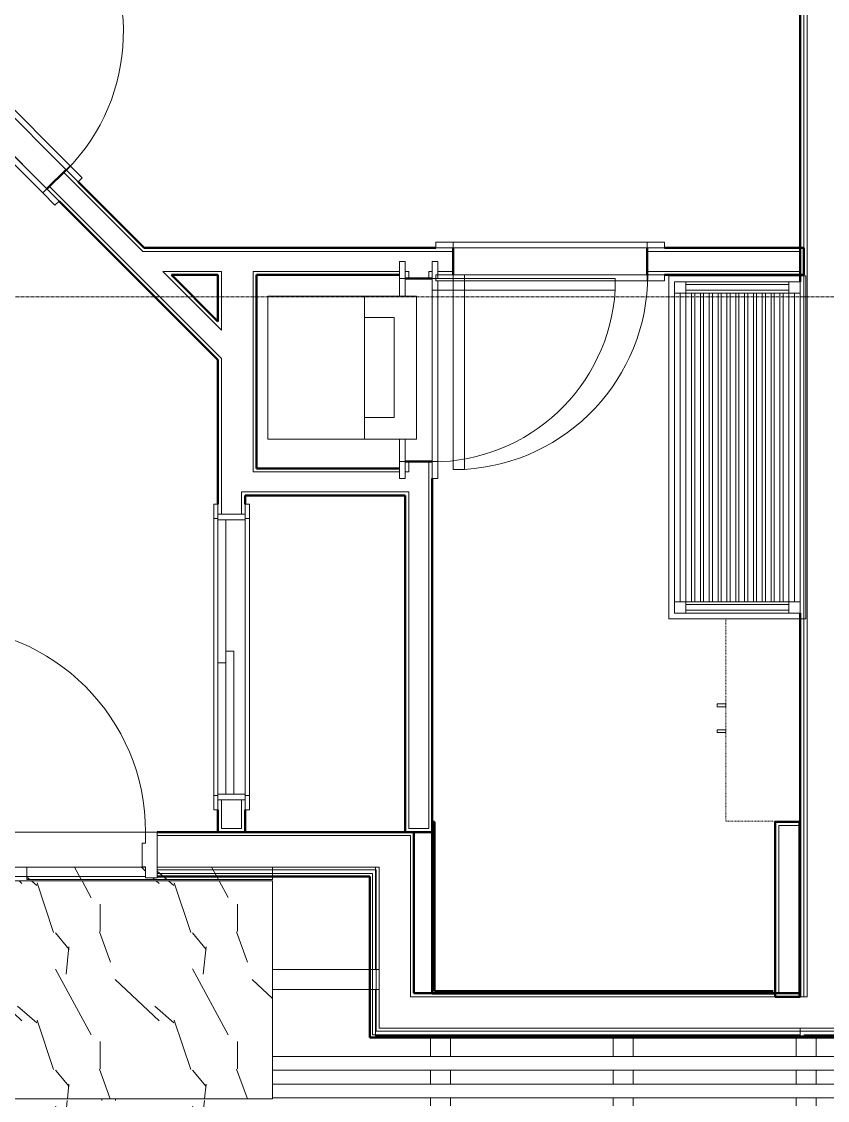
# Model space of a CAD drawing. Header units: inches. Extents: x -4235 to -464, y 9767 to 12359.
# Drawn here: x -3479.2 to -3338.2, y 11706.6 to 11895.4 of the extents above; entities that cross this region are included whole.
import ezdxf

# ---------------------------------------------------------------- set-up
doc = ezdxf.new("R2010")
doc.units = ezdxf.units.IN
doc.header["$MEASUREMENT"] = 0
doc.linetypes.add('Dash', pattern=[0.25, 0.125, -0.125])
doc.linetypes.add('Grid Line 1_2_', pattern=[0.875, 0.5, -0.125, 0.125, -0.125])
for name, color, linetype, lineweight in [('0-1', 7, 'Continuous', 5), ('0-2', 10, 'Continuous', 9), ('A-CLNG-1', 254, 'Continuous', 9), ('A-CLNG-2', 10, 'Continuous', 9), ('A-CLNG-PATT-1', 253, 'Continuous', 13), ('A-DOOR-1', 10, 'Continuous', 9), ('A-DOOR-2', 50, 'Continuous', 20), ('A-DOOR-FRAM-1', 10, 'Continuous', 9), ('A-DOOR-FRAM-2', 50, 'Continuous', 20), ('A-FLOR-3', 192, 'Continuous', 9), ('A-WALL-1', 7, 'Continuous', 50), ('A-WALL-2', 250, 'Continuous', 13), ('A-WALL-3', 10, 'Continuous', 9), ('A-WALL-4', 254, 'Continuous', 9), ('I-WALL-1', 7, 'Continuous', 50), ('I-WALL-2', 10, 'Continuous', 9), ('I-WALL-3', 254, 'Continuous', 9), ('P-PIPE-1', 10, 'Continuous', 9), ('P-SANR-FIXT-1', 10, 'Continuous', 9), ('Q-CASE-1', 254, 'Continuous', 9), ('Q-CASE-2', 10, 'Continuous', 9), ('Q-CASE-3', 254, 'Dash', 9), ('Q-CASE-4', 10, 'Dash', 9), ('S-BEAM', 12, 'Continuous', 9), ('S-GRID-1', 1, 'Grid Line 1_2_', 9)]:
    doc.layers.add(name, color=color, linetype=linetype, lineweight=lineweight)

# ---------------------------------------------------------------- blocks, each defined once
blk = doc.blocks.new('Stacked Washer and Dryer - 26_x25_ - Private-1372850-BACKGROUND - RCP - 2ND FLOOR')
at = {"layer": 'P-SANR-FIXT-1'}
for p, q in [((26, 12.5), (0, 12.5)), ((0, -12.5), (0, 12.5)), ((16.90625, -12.5), (16.90625, 12.5)), ((26, 12.5), (26, -12.5)), ((22.09375, 8.75), (16.90625, 8.75)), ((22.09375, -8.75), (22.09375, 8.75)), ((16.90625, -8.75), (22.09375, -8.75)), ((0, -12.5), (26, -12.5))]:
    blk.add_line(p, q, dxfattribs=at)
blk = doc.blocks.new('SWING - SINGLE - FLUSH - 2-10 x 6-8 - PRIVACY-3199405-BACKGROUND - RCP - 2ND FLOOR')
at = {"layer": 'A-DOOR-1'}
blk.add_arc((17, -2.37), 34.07, 180, 266.6343, dxfattribs=at)
at = {"layer": 'A-DOOR-2'}
for p, q in [((15, -2.37), (15, -36.38)), ((17, -2.37), (15, -2.37)), ((17, -2.37), (17, -36.38)), ((17, -36.38), (15, -36.38))]:
    blk.add_line(p, q, dxfattribs=at)
at = {"layer": 'A-DOOR-FRAM-1'}
for p, q in [((-17, 3.38), (-20, 3.38)), ((-20, 3.38), (-20, 2.38)), ((-20, 2.38), (-17, 2.38)), ((17, 3.38), (-17, 3.38)), ((-17, 3.38), (-17, 2.38)), ((-17, 2.38), (17, 2.38)), ((20, 3.38), (17, 3.38)), ((17, 3.38), (17, 2.38)), ((17, 2.38), (20, 2.38)), ((20, 3.38), (20, 2.38)), ((-17, -2.37), (-20, -2.37)), ((-20, -3.37), (-20, -2.37)), ((-20, -3.37), (-17, -3.37)), ((17, -2.37), (-17, -2.37)), ((-17, -3.37), (-17, -2.37)), ((-17, -3.37), (17, -3.37)), ((20, -2.37), (17, -2.37)), ((17, -3.37), (17, -2.37)), ((17, -3.37), (20, -3.37)), ((20, -3.37), (20, -2.37))]:
    blk.add_line(p, q, dxfattribs=at)
blk = doc.blocks.new('SLIDING - FLUSH - 4-0 x 6-8-3203583-BACKGROUND - RCP - 2ND FLOOR')
at = {"layer": 'A-DOOR-1'}
for p, q in [((-26.75, 2.5), (-26.75, 3.25)), ((-24.25, 3.25), (-26.75, 3.25)), ((-26.75, 2.5), (-24.25, 2.5)), ((24.25, 3.25), (-24.25, 3.25)), ((-24.25, 3.25), (-24.25, 2.5)), ((24.25, 2.5), (24.25, 3.25)), ((24.25, 3.25), (26.75, 3.25)), ((26.75, 2.5), (24.25, 2.5)), ((26.75, 3.25), (26.75, 2.5)), ((24, 0.5), (-1, 0.5)), ((-1, 0.5), (-1, -0.88)), ((24, 0.5), (24, -0.88)), ((1, -0.88), (-24, -0.88)), ((-24, -0.88), (-24, -2.25)), ((-1, -0.88), (24, -0.88)), ((1, -0.88), (1, -2.25)), ((-26.75, -3), (-26.75, -2.25)), ((-24.25, -2.25), (-26.75, -2.25)), ((-26.75, -3), (-24.25, -3)), ((-24.25, -2.25), (-24.25, -3)), ((-24.25, -3), (24.25, -3)), ((-24, -2.25), (1, -2.25)), ((24.25, -2.25), (26.75, -2.25)), ((24.25, -3), (24.25, -2.25)), ((26.75, -3), (24.25, -3)), ((26.75, -2.25), (26.75, -3))]:
    blk.add_line(p, q, dxfattribs=at)
at = {"layer": 'A-DOOR-FRAM-1'}
for p, q in [((-25, -2.25), (-25, 2.5)), ((-24, 2.5), (-25, 2.5)), ((24, 2.5), (-24, 2.5)), ((-24, 2.5), (-24, -2.25)), ((24, -2.25), (24, 2.5)), ((24, 2.5), (25, 2.5)), ((25, 2.5), (25, -2.25)), ((-25, -2.25), (-24, -2.25)), ((1, -2.25), (24, -2.25)), ((25, -2.25), (24, -2.25))]:
    blk.add_line(p, q, dxfattribs=at)
blk = doc.blocks.new('SWING - SINGLE - FLUSH - 2-10 x 6-8 - PRIVACY-3199407-BACKGROUND - RCP - 2ND FLOOR')
at = {"layer": 'A-DOOR-1'}
blk.add_arc((17, 2.37), 34.07, 93.3657, 180, dxfattribs=at)
at = {"layer": 'A-DOOR-2'}
for p, q in [((15, 2.37), (15, 36.38)), ((17, 36.38), (15, 36.38)), ((17, 2.37), (17, 36.38)), ((17, 2.37), (15, 2.37))]:
    blk.add_line(p, q, dxfattribs=at)
at = {"layer": 'A-DOOR-FRAM-1'}
for p, q in [((-17, 3.37), (-20, 3.37)), ((-20, 2.37), (-20, 3.37)), ((-20, 2.37), (-17, 2.37)), ((17, 3.37), (-17, 3.37)), ((-17, 2.37), (-17, 3.37)), ((-17, 2.37), (17, 2.37)), ((20, 3.37), (17, 3.37)), ((17, 2.37), (17, 3.37)), ((17, 2.37), (20, 2.37)), ((20, 2.37), (20, 3.37)), ((-17, -2.38), (-20, -2.38)), ((-20, -2.38), (-20, -3.38)), ((-20, -3.38), (-17, -3.38)), ((17, -2.38), (-17, -2.38)), ((-17, -2.38), (-17, -3.38)), ((-17, -3.38), (17, -3.38)), ((20, -2.38), (17, -2.38)), ((17, -2.38), (17, -3.38)), ((17, -3.38), (20, -3.38)), ((20, -2.38), (20, -3.38))]:
    blk.add_line(p, q, dxfattribs=at)
blk = doc.blocks.new('SWING - SINGLE - FLUSH - 2-8 x 6-8 - PASSAGE-V97-BACKGROUND - RCP - 2ND FLOOR')
at = {"layer": 'A-DOOR-1'}
blk.add_arc((16, -2.37), 32.07, 180, 266.4241, dxfattribs=at)
at = {"layer": 'A-DOOR-2'}
for p, q in [((14, -2.37), (14, -34.38)), ((16, -2.37), (14, -2.37)), ((16, -2.37), (16, -34.38)), ((16, -34.38), (14, -34.38))]:
    blk.add_line(p, q, dxfattribs=at)
at = {"layer": 'A-DOOR-FRAM-1'}
for p, q in [((-16, 3.38), (-19, 3.38)), ((-19, 3.38), (-19, 2.38)), ((-19, 2.38), (-16, 2.38)), ((-12.08, 3.38), (-16, 3.38)), ((-16, 3.38), (-16, 2.38)), ((-16, 2.38), (-12.08, 2.38)), ((16, 3.38), (12.92, 3.38)), ((12.92, 2.38), (16, 2.38)), ((19, 3.38), (16, 3.38)), ((16, 3.38), (16, 2.38)), ((16, 2.38), (19, 2.38)), ((19, 3.38), (19, 2.38)), ((-16, -2.37), (-19, -2.37)), ((-19, -3.37), (-19, -2.37)), ((-19, -3.37), (-16, -3.37)), ((16, -2.37), (-16, -2.37)), ((-16, -3.37), (-16, -2.37)), ((-16, -3.37), (15.63, -3.37)), ((19, -2.37), (16, -2.37)), ((16, -3.37), (16, -2.37)), ((16, -3.37), (19, -3.37)), ((19, -3.37), (19, -2.37))]:
    blk.add_line(p, q, dxfattribs=at)
blk = doc.blocks.new('Bath Vanity - Bath Vanity 60_-V82-BACKGROUND - RCP - 2ND FLOOR')
at = {"layer": 'Q-CASE-1'}
for p, q in [((-29.26, 0), (-29.26, 1)), ((30.74, 1), (30.74, 0)), ((30.74, 0), (-29.26, 0))]:
    blk.add_line(p, q, dxfattribs=at)
at = {"layer": 'Q-CASE-2'}
for p, q in [((-29.26, 1), (-29.26, 24)), ((-29.26, 24), (30.74, 24)), ((-28.26, 21), (-28.26, 23)), ((-28.26, 23), (-26.26, 23)), ((-26.26, 23), (27.74, 23)), ((-26.26, 23), (-26.26, 21)), ((27.74, 21), (27.74, 23)), ((27.74, 23), (29.74, 23)), ((29.74, 23), (29.74, 21)), ((30.74, 24), (30.74, 1)), ((-28.26, 21), (-28.26, 3)), ((-26.26, 21), (-28.26, 21)), ((-27.76, 21), (-27.76, 3)), ((-26.76, 21), (-26.76, 3)), ((-26.26, 22), (27.74, 22)), ((27.74, 21), (-26.26, 21)), ((-26.26, 21), (-26.26, 3)), ((27.74, 21), (27.74, 3)), ((29.74, 21), (27.74, 21)), ((28.24, 21), (28.24, 3)), ((29.24, 21), (29.24, 3)), ((29.74, 21), (29.74, 3)), ((-26.26, 20), (27.74, 20)), ((27.74, 19.45), (-26.26, 19.45)), ((-26.26, 18.45), (27.74, 18.45)), ((27.74, 17.91), (-26.26, 17.91)), ((-26.26, 16.91), (27.74, 16.91)), ((27.74, 16.36), (-26.26, 16.36)), ((-26.26, 15.36), (27.74, 15.36)), ((27.74, 14.82), (-26.26, 14.82)), ((-26.26, 13.82), (27.74, 13.82)), ((27.74, 13.27), (-26.26, 13.27)), ((-26.26, 12.27), (27.74, 12.27)), ((27.74, 11.73), (-26.26, 11.73)), ((-26.26, 10.73), (27.74, 10.73)), ((27.74, 10.18), (-26.26, 10.18)), ((-26.26, 9.18), (27.74, 9.18)), ((27.74, 8.64), (-26.26, 8.64)), ((-26.26, 7.64), (27.74, 7.64)), ((27.74, 7.09), (-26.26, 7.09)), ((-26.26, 6.09), (27.74, 6.09)), ((27.74, 5.55), (-26.26, 5.55)), ((-26.26, 4.55), (27.74, 4.55)), ((27.74, 4), (-26.26, 4)), ((-28.26, 1), (-28.26, 3)), ((-28.26, 3), (-26.26, 3)), ((-26.26, 3), (27.74, 3)), ((-26.26, 3), (-26.26, 1)), ((-26.26, 2), (27.74, 2)), ((27.74, 1), (27.74, 3)), ((27.74, 3), (29.74, 3)), ((29.74, 3), (29.74, 1)), ((-26.26, 1), (-28.26, 1)), ((-26.26, 1), (27.74, 1)), ((29.74, 1), (27.74, 1))]:
    blk.add_line(p, q, dxfattribs=at)
blk = doc.blocks.new('300 Series Wall Hung Cabinet_326 - 36_-V92-BACKGROUND - RCP - 2ND FLOOR')
at = {"layer": 'Q-CASE-2'}
for p, q in [((-2.01, 14.69), (-2.5, 14.69)), ((-2.5, 14.69), (-2.5, 13.19)), ((-2.01, 13.19), (-2.01, 14.69)), ((2.49, 14.69), (2, 14.69)), ((2, 14.69), (2, 13.19)), ((2.49, 13.19), (2.49, 14.69)), ((-2.5, 13.19), (-2.01, 13.19)), ((2, 13.19), (2.49, 13.19))]:
    blk.add_line(p, q, dxfattribs=at)
at = {"layer": 'Q-CASE-3'}
blk.add_line((17.37, 0.19), (-18, 0.19), dxfattribs=at)
at = {"layer": 'Q-CASE-4'}
for p, q in [((-18, 0.19), (-18, 13.19)), ((-18, 13.19), (17.37, 13.19))]:
    blk.add_line(p, q, dxfattribs=at)
blk = doc.blocks.new('CTR - 1st Phase - Unit Layouts_rvt-1-BACKGROUND - RCP - 2ND FLOOR')
at = {"layer": 'A-WALL-1'}
for p, q in [((-3474.79, 11866.1), (-3471.43, 11869.46)), ((-3469.31, 11867.34), (-3457.75, 11855.79)), ((-3444.85, 11836.17), (-3472.66, 11863.98)), ((-3457.75, 11855.79), (-3406.72, 11855.79)), ((-3403.72, 11855.79), (-3403.72, 11851.04)), ((-3369.72, 11851.04), (-3369.72, 11855.79)), ((-3366.72, 11855.79), (-3342.35, 11855.79)), ((-3342.35, 11855.79), (-3342.35, 11855.16)), ((-3342.35, 11855.16), (-3342.35, 11851.66)), ((-3342.35, 11851.66), (-3342.35, 11851.04)), ((-3444.85, 11851.04), (-3453, 11851.04)), ((-3453, 11851.04), (-3444.85, 11842.88)), ((-3444.85, 11842.88), (-3444.85, 11851.04)), ((-3413.1, 11851.04), (-3438.1, 11851.04)), ((-3438.1, 11851.04), (-3438.1, 11817.2)), ((-3407.35, 11850.41), (-3412.1, 11850.41)), ((-3342.35, 11851.04), (-3366.72, 11851.04)), ((-3444.85, 11817.2), (-3444.85, 11836.17)), ((-3412.1, 11818.41), (-3407.35, 11818.41)), ((-3444.85, 11813.08), (-3444.85, 11817.2)), ((-3438.1, 11817.2), (-3413.1, 11817.2)), ((-3407.35, 11815.41), (-3407.35, 11753.56)), ((-3444.85, 11812.45), (-3444.85, 11813.08)), ((-3444.85, 11810.94), (-3444.85, 11812.45)), ((-3412.1, 11812.45), (-3440.1, 11812.45)), ((-3440.1, 11812.45), (-3440.1, 11810.94)), ((-3412.1, 11753.56), (-3412.1, 11812.45)), ((-3444.85, 11753.56), (-3444.85, 11757.44)), ((-3440.1, 11757.44), (-3440.1, 11753.56)), ((-3407.35, 11725.71), (-3407.35, 11755.33)), ((-3407.35, 11755.33), (-3406.97, 11755.33)), ((-3406.97, 11755.33), (-3406.97, 11725.71)), ((-3347.35, 11724.74), (-3347.35, 11755.36)), ((-3347.35, 11755.36), (-3346.72, 11755.36)), ((-3346.72, 11755.36), (-3343.22, 11755.36)), ((-3343.22, 11755.36), (-3342.97, 11755.36)), ((-3342.97, 11755.36), (-3342.97, 11724.74)), ((-3444.22, 11753.56), (-3444.85, 11753.56)), ((-3440.72, 11753.56), (-3444.22, 11753.56)), ((-3440.1, 11753.56), (-3440.72, 11753.56)), ((-3411.47, 11753.56), (-3412.1, 11753.56)), ((-3407.97, 11753.56), (-3411.47, 11753.56)), ((-3407.35, 11753.56), (-3407.97, 11753.56)), ((-3407.35, 11725.33), (-3407.35, 11725.71)), ((-3347.35, 11725.33), (-3407.35, 11725.33)), ((-3406.97, 11725.71), (-3347.72, 11725.71)), ((-3347.35, 11725.71), (-3347.35, 11725.33)), ((-3346.72, 11724.74), (-3347.35, 11724.74)), ((-3343.22, 11724.74), (-3346.72, 11724.74)), ((-3342.97, 11724.74), (-3343.22, 11724.74))]:
    blk.add_line(p, q, dxfattribs=at)
at = {"layer": 'A-WALL-2'}
for p, q in [((-3471.87, 11869.02), (-3458.01, 11855.16)), ((-3474.34, 11866.55), (-3444.85, 11837.05)), ((-3458.01, 11855.16), (-3457.13, 11855.16)), ((-3403.72, 11855.16), (-3457.13, 11855.16)), ((-3342.97, 11855.16), (-3369.72, 11855.16)), ((-3342.97, 11855.16), (-3342.97, 11851.66)), ((-3454.51, 11851.66), (-3453.63, 11851.66)), ((-3454.51, 11851.66), (-3444.85, 11842)), ((-3444.22, 11851.66), (-3453.63, 11851.66)), ((-3444.22, 11851.66), (-3444.22, 11851.04)), ((-3413.1, 11851.66), (-3438.72, 11851.66)), ((-3438.72, 11851.66), (-3438.72, 11851.04)), ((-3411.47, 11851.66), (-3412.1, 11851.66)), ((-3411.47, 11851.66), (-3411.47, 11851.04)), ((-3407.35, 11851.66), (-3407.97, 11851.66)), ((-3407.97, 11851.66), (-3407.97, 11851.04)), ((-3403.72, 11851.66), (-3406.35, 11851.66)), ((-3342.97, 11851.66), (-3369.72, 11851.66)), ((-3444.22, 11841.38), (-3444.22, 11851.04)), ((-3438.72, 11817.2), (-3438.72, 11851.04)), ((-3411.47, 11851.04), (-3411.47, 11850.41)), ((-3407.97, 11851.04), (-3407.97, 11850.41)), ((-3444.22, 11841.38), (-3444.85, 11842)), ((-3444.22, 11836.43), (-3444.85, 11837.05)), ((-3444.22, 11817.2), (-3444.22, 11836.43)), ((-3411.47, 11818.41), (-3411.47, 11816.58)), ((-3407.97, 11818.41), (-3407.97, 11754.19)), ((-3444.22, 11817.2), (-3444.22, 11816.58)), ((-3444.22, 11816.58), (-3444.22, 11813.08)), ((-3438.72, 11817.2), (-3438.72, 11816.58)), ((-3413.1, 11816.58), (-3438.72, 11816.58)), ((-3412.1, 11816.58), (-3411.47, 11816.58)), ((-3444.22, 11813.08), (-3444.22, 11812.45)), ((-3444.22, 11812.45), (-3444.22, 11809.19)), ((-3412.1, 11813.08), (-3440.72, 11813.08)), ((-3440.72, 11813.08), (-3440.72, 11812.45)), ((-3440.72, 11812.45), (-3440.72, 11809.19)), ((-3412.1, 11813.08), (-3411.47, 11813.08)), ((-3411.47, 11813.08), (-3411.47, 11754.19)), ((-3444.22, 11759.19), (-3444.22, 11754.19)), ((-3440.72, 11759.19), (-3440.72, 11754.19)), ((-3343.22, 11754.74), (-3343.22, 11755.36)), ((-3343.22, 11755.36), (-3343.22, 11754.74)), ((-3440.72, 11754.19), (-3444.22, 11754.19)), ((-3407.97, 11754.19), (-3411.47, 11754.19)), ((-3346.72, 11754.74), (-3343.22, 11754.74)), ((-3346.72, 11754.74), (-3346.72, 11725.36)), ((-3343.22, 11754.74), (-3343.22, 11725.36)), ((-3343.22, 11725.36), (-3346.72, 11725.36)), ((-3343.22, 11724.74), (-3343.22, 11725.36)), ((-3343.22, 11725.36), (-3343.22, 11724.74))]:
    blk.add_line(p, q, dxfattribs=at)
at = {"layer": 'A-WALL-3'}
for p, q in [((-3471.43, 11869.46), (-3495.47, 11893.5)), ((-3498.83, 11890.15), (-3474.79, 11866.1)), ((-3369.72, 11855.79), (-3403.72, 11855.79)), ((-3412.1, 11850.41), (-3412.1, 11847.33)), ((-3407.35, 11818.41), (-3407.35, 11850.41)), ((-3403.72, 11851.04), (-3369.72, 11851.04)), ((-3412.1, 11822.33), (-3412.1, 11818.41)), ((-3444.85, 11809.19), (-3440.1, 11809.19)), ((-3444.22, 11759.19), (-3440.1, 11759.19))]:
    blk.add_line(p, q, dxfattribs=at)
at = {"layer": 'A-WALL-4'}
for p, q in [((-3471.43, 11869.46), (-3474.79, 11866.1)), ((-3403.72, 11855.79), (-3403.72, 11851.04)), ((-3369.72, 11855.79), (-3369.72, 11851.04)), ((-3407.35, 11850.41), (-3412.1, 11850.41)), ((-3407.35, 11818.41), (-3412.1, 11818.41))]:
    blk.add_line(p, q, dxfattribs=at)
at = {"layer": '0-2'}
for name, p, rotation in [('SWING - SINGLE - FLUSH - 2-10 x 6-8 - PRIVACY-3199405-BACKGROUND - RCP - 2ND FLOOR', (-3485.13, 11879.8), 134.9999999999904), ('SWING - SINGLE - FLUSH - 2-10 x 6-8 - PRIVACY-3199407-BACKGROUND - RCP - 2ND FLOOR', (-3386.72, 11853.41), 180), ('SWING - SINGLE - FLUSH - 2-8 x 6-8 - PASSAGE-V97-BACKGROUND - RCP - 2ND FLOOR', (-3409.72, 11834.41), 89.99999999999615), ('Bath Vanity - Bath Vanity 60_-V82-BACKGROUND - RCP - 2ND FLOOR', (-3341.97, 11820.13), 90.0000000001602), ('SWING - SINGLE - FLUSH - 2-10 x 6-8 - PRIVACY-3199405-BACKGROUND - RCP - 2ND FLOOR', (-3516.72, 11808.58), 134.9999999999929), ('SLIDING - FLUSH - 4-0 x 6-8-3203583-BACKGROUND - RCP - 2ND FLOOR', (-3442.6, 11784.19), 269.9999999999993), ('300 Series Wall Hung Cabinet_326 - 36_-V92-BACKGROUND - RCP - 2ND FLOOR', (-3342.79, 11773.49), 90.00000000002076)]:
    blk.add_blockref(name, p, dxfattribs=dict(at, rotation=rotation))
blk.add_blockref('Stacked Washer and Dryer - 26_x25_ - Private-1372850-BACKGROUND - RCP - 2ND FLOOR', (-3436.1, 11834.83), dxfattribs=at)
blk = doc.blocks.new('HOLLOW METAL - UNIT DOOR-2191977-BACKGROUND - RCP - 2ND FLOOR')
at = {"layer": 'A-DOOR-1'}
blk.add_arc((18, -4.125), 36, 180, 270, dxfattribs=at)
at = {"layer": 'A-DOOR-2'}
for p, q in [((16.25, -4.125), (18, -4.125)), ((16.25, -40.125), (16.25, -4.125)), ((18, -4.125), (18, -40.125)), ((18, -40.125), (16.25, -40.125))]:
    blk.add_line(p, q, dxfattribs=at)
at = {"layer": 'A-DOOR-FRAM-2'}
for p, q in [((-20, 3.875), (-18, 3.875)), ((-20, -4.125), (-20, 3.875)), ((-18, 3.875), (-18, 1.9375)), ((18, 3.875), (20, 3.875)), ((18, 1.9375), (18, 3.875)), ((20, 3.875), (20, -4.125)), ((-18, 1.9375), (-17.375, 1.9375)), ((-17.375, 1.9375), (-17.375, -2.1875)), ((17.375, 1.9375), (18, 1.9375)), ((17.375, -2.1875), (17.375, 1.9375)), ((-18, -2.1875), (-18, -4.125)), ((-17.375, -2.1875), (-18, -2.1875)), ((18, -2.1875), (17.375, -2.1875)), ((18, -4.125), (18, -2.1875)), ((-18, -4.125), (-20, -4.125)), ((20, -4.125), (18, -4.125))]:
    blk.add_line(p, q, dxfattribs=at)
blk = doc.blocks.new('CTR - 1st Phase - Common Walls_rvt-1-BACKGROUND - RCP - 2ND FLOOR')
at = {"layer": 'A-CLNG-PATT-1'}
h = blk.add_hatch(dxfattribs=at)
h.set_pattern_fill('FP_3', color=256, style=0, pattern_type=2)
h.set_pattern_definition([(108.435, (6.24, 0), (-23.9995167, 47.999875), [9.107, -66.787]), (139.399, (3.36, 8.64), (-144.0005735, 119.9994401), [4.425, -216.844]), (136.848, (24, 11.52), (-360.00235884, 335.99803914), [10.527, -515.834]), (109.983, (16.32, 18.72), (-71.99926767, 192.0004429), [5.618, -275.295]), (90, (14.4, 0), (-24, 24), [4.8, -19.2]), (118.443, (14.4, 4.8), (168.000806133, -311.999948405), [13.101, -641.971]), (84.289, (8.16, 16.32), (-24.00143285, -215.9997167), [4.824, -236.373]), (129.806, (8.64, 21.12), (96.0006462, -119.9991583), [3.749, -183.697])])
h.paths.add_polyline_path([(-3435.32, 11687.66), (-3435.32, 11706.61), (-3497.3, 11706.61), (-3497.3, 11704.69), (-3498.93, 11704.69), (-3498.93, 11687.66), (-3444.25, 11687.66)], flags=0)
h.paths.add_polyline_path([(-3435.32, 11706.86), (-3435.32, 11745.01), (-3498.93, 11745.01), (-3498.93, 11744.69), (-3497.3, 11744.69), (-3497.3, 11742.69), (-3498.93, 11742.69), (-3498.93, 11706.86), (-3444.25, 11706.86)], flags=0)
h.paths.add_polyline_path([(-3478.3, 11745.26), (-3435.32, 11745.26), (-3435.32, 11747.44), (-3455.52, 11747.44), (-3455.52, 11745.56), (-3457.52, 11745.56), (-3457.52, 11747.44), (-3478.3, 11747.44), (-3478.3, 11745.81)], flags=0)
at = {"layer": 'A-CLNG-1'}
for p, q in [((-3478.3, 11745.81), (-3478.3, 11747.44)), ((-3435.32, 11747.44), (-3435.32, 11745.81))]:
    blk.add_line(p, q, dxfattribs=at)
at = {"layer": 'A-CLNG-2'}
for p, q in [((-3478.3, 11745.26), (-3478.3, 11745.81)), ((-3435.32, 11745.81), (-3435.32, 11745.26)), ((-3497.55, 11745.01), (-3435.32, 11745.01)), ((-3435.32, 11745.26), (-3478.3, 11745.26)), ((-3435.32, 11745.01), (-3435.32, 11706.86)), ((-3435.32, 11706.86), (-3497.55, 11706.86))]:
    blk.add_line(p, q, dxfattribs=at)
at = {"layer": 'A-WALL-2'}
for p, q in [((-3342.35, 12110.34), (-3342.35, 11725.36)), ((-3341.72, 12110.34), (-3341.72, 11725.36)), ((-3455.52, 11752.94), (-3418.3, 11752.94)), ((-3416.67, 11752.94), (-3418.3, 11752.94)), ((-3411.17, 11752.94), (-3416.67, 11752.94)), ((-3411.17, 11725.36), (-3411.17, 11752.94)), ((-3455.52, 11747.44), (-3418.3, 11747.44)), ((-3417.17, 11747.44), (-3418.3, 11747.44)), ((-3416.67, 11747.44), (-3417.17, 11747.44)), ((-3416.67, 11725.36), (-3416.67, 11747.44)), ((-3455.52, 11746.94), (-3418.3, 11746.94)), ((-3455.52, 11746.31), (-3418.3, 11746.31)), ((-3417.8, 11746.94), (-3418.3, 11746.94)), ((-3417.8, 11746.31), (-3418.3, 11746.31)), ((-3417.17, 11746.94), (-3417.8, 11746.94)), ((-3417.8, 11725.36), (-3417.8, 11746.31)), ((-3417.17, 11725.36), (-3417.17, 11746.94)), ((-3417.8, 11725.36), (-3417.8, 11718.74)), ((-3417.17, 11725.36), (-3417.17, 11719.24)), ((-3416.67, 11725.36), (-3416.67, 11724.74)), ((-3411.17, 11725.36), (-3411.17, 11724.74)), ((-3342.35, 11725.36), (-3342.35, 11724.74)), ((-3341.72, 11725.36), (-3341.72, 11724.74)), ((-3416.67, 11724.74), (-3416.67, 11719.24)), ((-3411.17, 11724.74), (-3342.97, 11724.74)), ((-3342.97, 11724.74), (-3342.35, 11724.74)), ((-3342.35, 11724.74), (-3341.72, 11724.74)), ((-3417.17, 11719.24), (-3417.17, 11718.74)), ((-3416.67, 11719.24), (-3342.97, 11719.24)), ((-3342.97, 11719.24), (-3341.72, 11719.24)), ((-3208.5, 11719.24), (-3341.72, 11719.24)), ((-3417.8, 11718.74), (-3417.8, 11718.11)), ((-3417.8, 11718.11), (-3342.97, 11718.11)), ((-3417.17, 11718.74), (-3342.97, 11718.74)), ((-3342.97, 11718.74), (-3342.35, 11718.74)), ((-3341.72, 11718.74), (-3342.35, 11718.74)), ((-3342.35, 11718.74), (-3341.72, 11718.74)), ((-3341.72, 11718.11), (-3342.35, 11718.11)), ((-3208.5, 11718.74), (-3341.72, 11718.74)), ((-3208.5, 11718.11), (-3341.72, 11718.11))]:
    blk.add_line(p, q, dxfattribs=at)
at = {"layer": 'I-WALL-1'}
for p, q in [((-3342.97, 11849.86), (-3342.97, 12110.34)), ((-3342.97, 11725.36), (-3342.97, 11791.86)), ((-3455.52, 11753.56), (-3418.3, 11753.56)), ((-3418.3, 11753.56), (-3411.17, 11753.56)), ((-3411.17, 11753.56), (-3410.55, 11753.56)), ((-3410.55, 11753.56), (-3410.55, 11725.36)), ((-3418.3, 11745.81), (-3455.52, 11745.81)), ((-3418.3, 11725.36), (-3418.3, 11745.81)), ((-3418.3, 11718.11), (-3418.3, 11725.36)), ((-3410.55, 11725.36), (-3342.97, 11725.36)), ((-3418.3, 11717.61), (-3418.3, 11718.11)), ((-3342.97, 11717.61), (-3418.3, 11717.61)), ((-3208.5, 11717.61), (-3342.97, 11717.61))]:
    blk.add_line(p, q, dxfattribs=at)
at = {"layer": 'I-WALL-2'}
for p, q in [((-3457.52, 11753.56), (-3491.77, 11753.56)), ((-3455.52, 11753.56), (-3455.52, 11745.81)), ((-3493.52, 11745.81), (-3457.52, 11745.81)), ((-3342.97, 11719.24), (-3342.97, 11717.61)), ((-3342.97, 11717.61), (-3342.97, 11719.24))]:
    blk.add_line(p, q, dxfattribs=at)
at = {"layer": 'I-WALL-3'}
for p, q in [((-3478.3, 11745.81), (-3493.52, 11745.81)), ((-3418.3, 11745.81), (-3435.32, 11745.81)), ((-3418.3, 11725.36), (-3418.3, 11745.81)), ((-3418.3, 11725.36), (-3418.3, 11717.61)), ((-3342.97, 11717.61), (-3418.3, 11717.61)), ((-3208.5, 11717.61), (-3342.97, 11717.61))]:
    blk.add_line(p, q, dxfattribs=at)
at = {"layer": 'P-PIPE-1'}
for p, q in [((-3435.32, 11714.31), (-2798.23, 11714.31)), ((-2798.23, 11711.93), (-3435.32, 11711.93)), ((-3435.32, 11709.44), (-2798.23, 11709.44)), ((-3465.19, 11706.61), (-3465.19, 11706.86)), ((-3462.81, 11706.86), (-3462.81, 11706.61)), ((-2798.23, 11707.06), (-3435.32, 11707.06))]:
    blk.add_line(p, q, dxfattribs=at)
at = {"layer": '0-2', "rotation": 180}
blk.add_blockref('HOLLOW METAL - UNIT DOOR-2191977-BACKGROUND - RCP - 2ND FLOOR', (-3475.52, 11749.44), dxfattribs=at)
blk = doc.blocks.new('Dimension Lumber - LVL - 3_5X5_5-2690756-BACKGROUND - RCP - 2ND FLOOR')
at = {"layer": 'S-BEAM'}
for p, q in [((-45.25, 1.75), (-45.01, 1.75)), ((18.6, 1.75), (35.63, 1.75)), ((35.63, 1.75), (37.25, 1.75)), ((-45.25, -1.75), (-45.01, -1.75)), ((18.6, -1.75), (35.63, -1.75)), ((35.63, -1.75), (36.11, -1.75)), ((36.13, -1.75), (36.73, -1.75)), ((36.75, -1.75), (37.23, -1.75))]:
    blk.add_line(p, q, dxfattribs=at)
blk = doc.blocks.new('Dimension Lumber - LVL - 3_5X5_5-V249-BACKGROUND - RCP - 2ND FLOOR')
at = {"layer": 'S-BEAM'}
for p, q in [((-34.76, 1.75), (-34.76, -1.75)), ((-34.76, 1.75), (-34.49, 1.75)), ((-34.49, 1.75), (-31.18, 1.75)), ((-28.81, 1.75), (-26.31, 1.75)), ((-23.94, 1.75), (-22.55, 1.75)), ((-20.18, 1.75), (34.76, 1.75)), ((34.76, -1.75), (34.76, 1.75)), ((-34.76, -1.75), (-34.49, -1.75)), ((-34.49, -1.75), (-31.18, -1.75)), ((-28.81, -1.75), (-26.31, -1.75)), ((-23.94, -1.75), (-22.55, -1.75)), ((-20.18, -1.75), (34.76, -1.75))]:
    blk.add_line(p, q, dxfattribs=at)
blk = doc.blocks.new('Dimension Lumber - LVL - 3_5X5_5-V250-BACKGROUND - RCP - 2ND FLOOR')
at = {"layer": 'S-BEAM'}
for p, q in [((-34.76, 1.75), (-34.76, -1.75)), ((-34.76, 1.75), (-34.49, 1.75)), ((-34.49, 1.75), (-31.18, 1.75)), ((-28.81, 1.75), (-26.31, 1.75)), ((-23.94, 1.75), (-22.55, 1.75)), ((-20.18, 1.75), (34.76, 1.75)), ((34.76, -1.75), (34.76, 1.75)), ((-34.76, -1.75), (-34.49, -1.75)), ((-34.49, -1.75), (-31.18, -1.75)), ((-28.81, -1.75), (-26.31, -1.75)), ((-23.94, -1.75), (-22.55, -1.75)), ((-20.18, -1.75), (34.76, -1.75))]:
    blk.add_line(p, q, dxfattribs=at)
blk = doc.blocks.new('Dimension Lumber - LVL - 3_5X5_5-V262-BACKGROUND - RCP - 2ND FLOOR')
at = {"layer": 'S-BEAM'}
for p, q in [((-34.76, 1.75), (-34.76, -1.75)), ((-34.76, 1.75), (-34.49, 1.75)), ((-34.49, 1.75), (-31.18, 1.75)), ((-28.81, 1.75), (-26.31, 1.75)), ((-23.94, 1.75), (-22.55, 1.75)), ((-20.18, 1.75), (34.76, 1.75)), ((34.76, -1.75), (34.76, 1.75)), ((-34.76, -1.75), (-34.49, -1.75)), ((-34.49, -1.75), (-31.18, -1.75)), ((-28.81, -1.75), (-26.31, -1.75)), ((-23.94, -1.75), (-22.55, -1.75)), ((-20.18, -1.75), (34.76, -1.75))]:
    blk.add_line(p, q, dxfattribs=at)

msp = doc.modelspace()

# ---------------------------------------------------------------- linework, layer by layer
at = {"layer": 'A-FLOR-3'}
for p, q in [((-3457.52, 11747.44), (-3493.52, 11747.44)), ((-3416.67, 11747.44), (-3455.52, 11747.44)), ((-3417.27, 11747.44), (-3417.27, 11729.54)), ((-3416.67, 11719.24), (-3416.67, 11747.44)), ((-3417.27, 11726.04), (-3417.27, 11718.11)), ((-3207.87, 11719.24), (-3416.67, 11719.24)), ((-3417.27, 11718.11), (-3417.27, 11717.89)), ((-3417.27, 11717.89), (-3407.67, 11717.89)), ((-3404.17, 11717.89), (-3375.67, 11717.89)), ((-3372.17, 11717.89), (-3343.67, 11717.89)), ((-3340.17, 11717.89), (-3311.67, 11717.89))]:
    msp.add_line(p, q, dxfattribs=at)
at = {"layer": 'S-GRID-1'}
msp.add_line((-464.45, 11847.19), (-4185.7, 11847.19), dxfattribs=at)

# ---------------------------------------------------------------- block references
at = {"layer": '0-1'}
for name in ['CTR - 1st Phase - Unit Layouts_rvt-1-BACKGROUND - RCP - 2ND FLOOR', 'CTR - 1st Phase - Common Walls_rvt-1-BACKGROUND - RCP - 2ND FLOOR']:
    msp.add_blockref(name, (0, 0), dxfattribs=at)
at = {"layer": 'S-BEAM'}
msp.add_blockref('Dimension Lumber - LVL - 3_5X5_5-2690756-BACKGROUND - RCP - 2ND FLOOR', (-3453.92, 11727.79), dxfattribs=at)
at = {"layer": 'S-BEAM', "rotation": 269.9999999999994}
for name, p in [('Dimension Lumber - LVL - 3_5X5_5-V262-BACKGROUND - RCP - 2ND FLOOR', (-3405.92, 11683.13)), ('Dimension Lumber - LVL - 3_5X5_5-V249-BACKGROUND - RCP - 2ND FLOOR', (-3373.92, 11683.13)), ('Dimension Lumber - LVL - 3_5X5_5-V250-BACKGROUND - RCP - 2ND FLOOR', (-3341.92, 11683.13))]:
    msp.add_blockref(name, p, dxfattribs=at)

doc.saveas('drawing.dxf')
